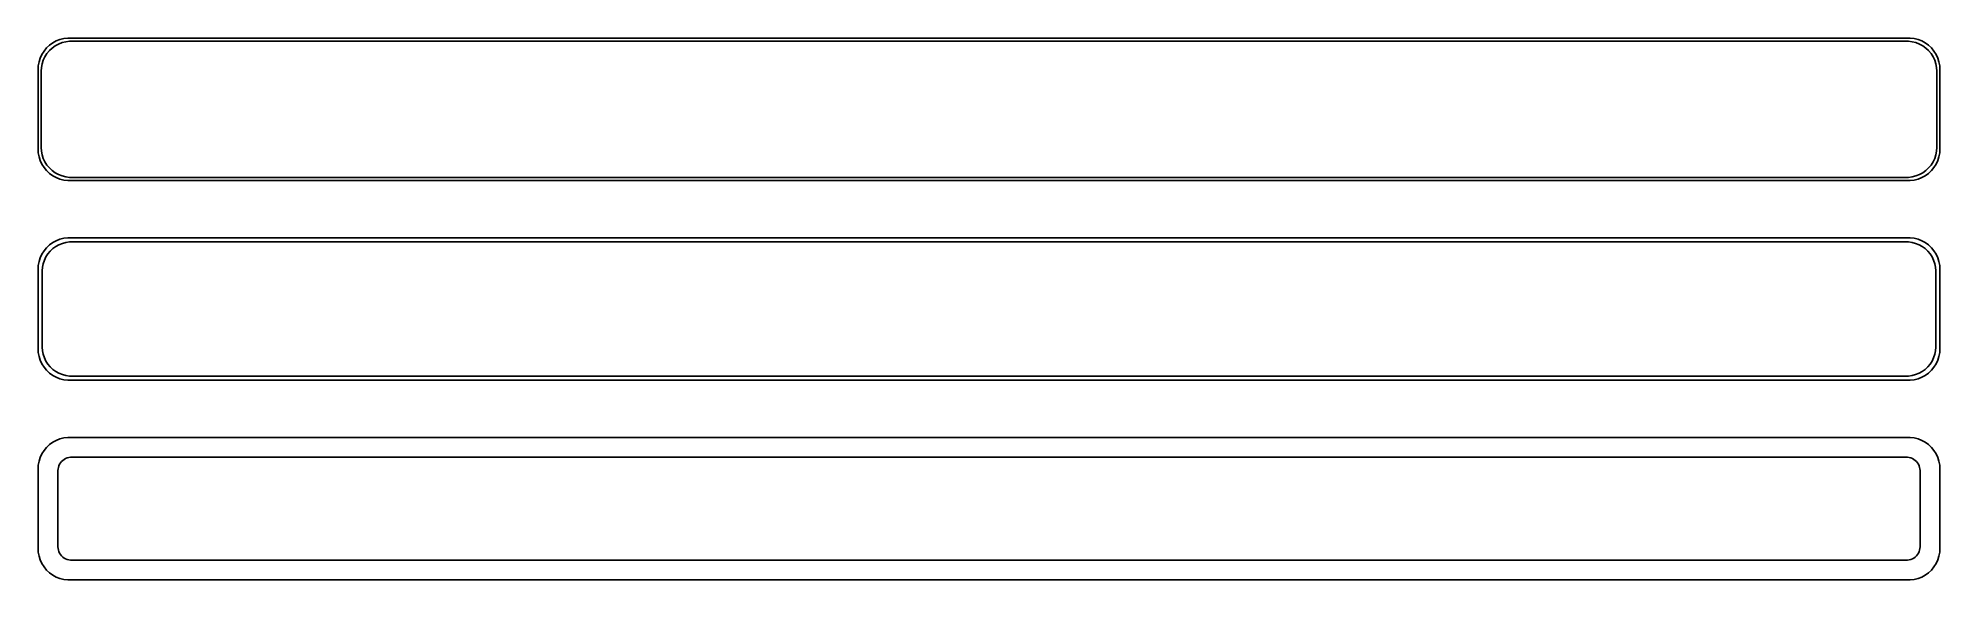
# Model space of a CAD drawing. Header units: metres. Extents: x -150 to 150, y 83 to 169.
import ezdxf

# ---------------------------------------------------------------- set-up
doc = ezdxf.new("R2010")
doc.units = ezdxf.units.M

msp = doc.modelspace()

# ---------------------------------------------------------------- linework, layer by layer
for p, q in [((-147.129, 168.274), (-147.679, 167.972)), ((-146.545, 168.505), (-147.129, 168.274)), ((-146.772, 167.798), (-146.218, 168.018)), ((-145.937, 168.661), (-146.545, 168.505)), ((-146.218, 168.018), (-145.64, 168.166)), ((-145.314, 168.74), (-145.937, 168.661)), ((-145.64, 168.166), (-145.048, 168.241)), ((145.314, 168.74), (-145.314, 168.74)), ((-145.048, 168.241), (145.048, 168.241)), ((145.048, 168.241), (145.64, 168.166)), ((145.937, 168.661), (145.314, 168.74)), ((145.64, 168.166), (146.218, 168.018)), ((146.545, 168.505), (145.937, 168.661)), ((146.218, 168.018), (146.772, 167.798)), ((147.129, 168.274), (146.545, 168.505)), ((147.679, 167.972), (147.129, 168.274)), ((-149.649, 165.591), (-149.843, 164.993)), ((-149.382, 166.159), (-149.649, 165.591)), ((-149.045, 166.689), (-149.382, 166.159)), ((-149.351, 164.681), (-149.166, 165.249)), ((-149.166, 165.249), (-148.912, 165.788)), ((-148.645, 167.173), (-149.045, 166.689)), ((-148.912, 165.788), (-148.593, 166.292)), ((-148.187, 167.603), (-148.645, 167.173)), ((-148.593, 166.292), (-148.213, 166.752)), ((-148.213, 166.752), (-147.778, 167.16)), ((-147.679, 167.972), (-148.187, 167.603)), ((-147.778, 167.16), (-147.295, 167.511)), ((-147.295, 167.511), (-146.772, 167.798)), ((146.772, 167.798), (147.295, 167.511)), ((147.295, 167.511), (147.778, 167.16)), ((148.187, 167.603), (147.679, 167.972)), ((147.778, 167.16), (148.213, 166.752)), ((148.645, 167.173), (148.187, 167.603)), ((148.213, 166.752), (148.593, 166.292)), ((148.593, 166.292), (148.912, 165.788)), ((149.045, 166.689), (148.645, 167.173)), ((148.912, 165.788), (149.166, 165.249)), ((149.382, 166.159), (149.045, 166.689)), ((149.166, 165.249), (149.351, 164.681)), ((149.649, 165.591), (149.382, 166.159)), ((149.843, 164.993), (149.649, 165.591)), ((-149.961, 164.377), (-150, 163.75)), ((-150, 163.75), (-150, 151.25)), ((-149.843, 164.993), (-149.961, 164.377)), ((-149.5, 163.5), (-149.463, 164.095)), ((-149.5, 151.5), (-149.5, 163.5)), ((-149.463, 164.095), (-149.351, 164.681)), ((149.351, 164.681), (149.463, 164.095)), ((149.463, 164.095), (149.5, 163.5)), ((149.5, 163.5), (149.5, 151.5)), ((149.961, 164.377), (149.843, 164.993)), ((150, 163.75), (149.961, 164.377)), ((150, 151.25), (150, 163.75)), ((-150, 151.25), (-149.961, 150.623)), ((-149.961, 150.623), (-149.843, 150.007)), ((-149.843, 150.007), (-149.649, 149.409)), ((-149.463, 150.905), (-149.5, 151.5)), ((-149.351, 150.319), (-149.463, 150.905)), ((-149.166, 149.751), (-149.351, 150.319)), ((149.351, 150.319), (149.166, 149.751)), ((149.463, 150.905), (149.351, 150.319)), ((149.5, 151.5), (149.463, 150.905)), ((149.649, 149.409), (149.843, 150.007)), ((149.843, 150.007), (149.961, 150.623)), ((149.961, 150.623), (150, 151.25)), ((-149.649, 149.409), (-149.382, 148.841)), ((-149.382, 148.841), (-149.045, 148.311)), ((-148.912, 149.212), (-149.166, 149.751)), ((-149.045, 148.311), (-148.645, 147.827)), ((-148.593, 148.708), (-148.912, 149.212)), ((-148.645, 147.827), (-148.187, 147.397)), ((-148.213, 148.248), (-148.593, 148.708)), ((-147.778, 147.84), (-148.213, 148.248)), ((-148.187, 147.397), (-147.679, 147.028)), ((-147.295, 147.489), (-147.778, 147.84)), ((-147.679, 147.028), (-147.129, 146.726)), ((-146.772, 147.202), (-147.295, 147.489)), ((-146.218, 146.982), (-146.772, 147.202)), ((146.772, 147.202), (146.218, 146.982)), ((147.295, 147.489), (146.772, 147.202)), ((147.129, 146.726), (147.679, 147.028)), ((147.778, 147.84), (147.295, 147.489)), ((147.679, 147.028), (148.187, 147.397)), ((148.213, 148.248), (147.778, 147.84)), ((148.187, 147.397), (148.645, 147.827)), ((148.593, 148.708), (148.213, 148.248)), ((148.912, 149.212), (148.593, 148.708)), ((148.645, 147.827), (149.045, 148.311)), ((149.166, 149.751), (148.912, 149.212)), ((149.045, 148.311), (149.382, 148.841)), ((149.382, 148.841), (149.649, 149.409)), ((-147.129, 146.726), (-146.545, 146.495)), ((-146.545, 146.495), (-145.937, 146.339)), ((-145.64, 146.834), (-146.218, 146.982)), ((-145.937, 146.339), (-145.314, 146.26)), ((-145.048, 146.759), (-145.64, 146.834)), ((-145.314, 146.26), (145.314, 146.26)), ((145.048, 146.759), (-145.048, 146.759)), ((145.64, 146.834), (145.048, 146.759)), ((145.314, 146.26), (145.937, 146.339)), ((146.218, 146.982), (145.64, 146.834)), ((145.937, 146.339), (146.545, 146.495)), ((146.545, 146.495), (147.129, 146.726)), ((-149.045, 135.189), (-149.382, 134.659)), ((-148.645, 135.673), (-149.045, 135.189)), ((-148.187, 136.103), (-148.645, 135.673)), ((-148.454, 134.691), (-148.088, 135.134)), ((-147.679, 136.472), (-148.187, 136.103)), ((-148.088, 135.134), (-147.668, 135.528)), ((-147.129, 136.774), (-147.679, 136.472)), ((-147.668, 135.528), (-147.203, 135.866)), ((-147.203, 135.866), (-146.699, 136.143)), ((-146.545, 137.005), (-147.129, 136.774)), ((-146.699, 136.143), (-146.165, 136.354)), ((-145.937, 137.161), (-146.545, 137.005)), ((-146.165, 136.354), (-145.608, 136.497)), ((-145.314, 137.24), (-145.937, 137.161)), ((-145.608, 136.497), (-145.037, 136.569)), ((145.314, 137.24), (-145.314, 137.24)), ((-145.037, 136.569), (145.037, 136.569)), ((145.037, 136.569), (145.608, 136.497)), ((145.937, 137.161), (145.314, 137.24)), ((145.608, 136.497), (146.165, 136.354)), ((146.545, 137.005), (145.937, 137.161)), ((146.165, 136.354), (146.699, 136.143)), ((147.129, 136.774), (146.545, 137.005)), ((146.699, 136.143), (147.203, 135.866)), ((147.679, 136.472), (147.129, 136.774)), ((147.203, 135.866), (147.668, 135.528)), ((147.668, 135.528), (148.088, 135.134)), ((148.187, 136.103), (147.679, 136.472)), ((148.088, 135.134), (148.454, 134.691)), ((148.645, 135.673), (148.187, 136.103)), ((149.045, 135.189), (148.645, 135.673)), ((149.382, 134.659), (149.045, 135.189)), ((-149.961, 132.877), (-150, 132.25)), ((-150, 132.25), (-150, 119.75)), ((-149.843, 133.493), (-149.961, 132.877)), ((-149.649, 134.091), (-149.843, 133.493)), ((-149.382, 134.659), (-149.649, 134.091)), ((-149.328, 132), (-149.292, 132.574)), ((-149.328, 120), (-149.328, 132)), ((-149.292, 132.574), (-149.185, 133.139)), ((-149.185, 133.139), (-149.007, 133.685)), ((-149.007, 133.685), (-148.762, 134.206)), ((-148.762, 134.206), (-148.454, 134.691)), ((148.454, 134.691), (148.762, 134.206)), ((148.762, 134.206), (149.007, 133.685)), ((149.007, 133.685), (149.185, 133.139)), ((149.185, 133.139), (149.292, 132.574)), ((149.292, 132.574), (149.328, 132)), ((149.328, 132), (149.328, 120)), ((149.649, 134.091), (149.382, 134.659)), ((149.843, 133.493), (149.649, 134.091)), ((149.961, 132.877), (149.843, 133.493)), ((150, 132.25), (149.961, 132.877)), ((150, 119.75), (150, 132.25)), ((-149.292, 119.426), (-149.328, 120)), ((149.328, 120), (149.292, 119.426)), ((-150, 119.75), (-149.961, 119.123)), ((-149.961, 119.123), (-149.843, 118.507)), ((-149.843, 118.507), (-149.649, 117.909)), ((-149.649, 117.909), (-149.382, 117.341)), ((-149.382, 117.341), (-149.045, 116.811)), ((-149.185, 118.861), (-149.292, 119.426)), ((-149.007, 118.315), (-149.185, 118.861)), ((-148.762, 117.794), (-149.007, 118.315)), ((-148.454, 117.309), (-148.762, 117.794)), ((-148.088, 116.866), (-148.454, 117.309)), ((148.454, 117.309), (148.088, 116.866)), ((148.762, 117.794), (148.454, 117.309)), ((149.007, 118.315), (148.762, 117.794)), ((149.185, 118.861), (149.007, 118.315)), ((149.045, 116.811), (149.382, 117.341)), ((149.292, 119.426), (149.185, 118.861)), ((149.382, 117.341), (149.649, 117.909)), ((149.649, 117.909), (149.843, 118.507)), ((149.843, 118.507), (149.961, 119.123)), ((149.961, 119.123), (150, 119.75)), ((-149.045, 116.811), (-148.645, 116.327)), ((-148.645, 116.327), (-148.187, 115.897)), ((-148.187, 115.897), (-147.679, 115.528)), ((-147.668, 116.472), (-148.088, 116.866)), ((-147.679, 115.528), (-147.129, 115.226)), ((-147.203, 116.134), (-147.668, 116.472)), ((-146.699, 115.857), (-147.203, 116.134)), ((-147.129, 115.226), (-146.545, 114.995)), ((-146.165, 115.646), (-146.699, 115.857)), ((-146.545, 114.995), (-145.937, 114.839)), ((-145.608, 115.503), (-146.165, 115.646)), ((-145.937, 114.839), (-145.314, 114.76)), ((-145.037, 115.431), (-145.608, 115.503)), ((-145.314, 114.76), (145.314, 114.76)), ((145.037, 115.431), (-145.037, 115.431)), ((145.608, 115.503), (145.037, 115.431)), ((145.314, 114.76), (145.937, 114.839)), ((146.165, 115.646), (145.608, 115.503)), ((145.937, 114.839), (146.545, 114.995)), ((146.699, 115.857), (146.165, 115.646)), ((146.545, 114.995), (147.129, 115.226)), ((147.203, 116.134), (146.699, 115.857)), ((147.129, 115.226), (147.679, 115.528)), ((147.668, 116.472), (147.203, 116.134)), ((148.088, 116.866), (147.668, 116.472)), ((147.679, 115.528), (148.187, 115.897)), ((148.187, 115.897), (148.645, 116.327)), ((148.645, 116.327), (149.045, 116.811)), ((-147.129, 105.274), (-147.679, 104.972)), ((-146.545, 105.505), (-147.129, 105.274)), ((-145.937, 105.661), (-146.545, 105.505)), ((-145.314, 105.74), (-145.937, 105.661)), ((145.314, 105.74), (-145.314, 105.74)), ((145.937, 105.661), (145.314, 105.74)), ((146.545, 105.505), (145.937, 105.661)), ((147.129, 105.274), (146.545, 105.505)), ((147.679, 104.972), (147.129, 105.274)), ((-149.649, 102.591), (-149.843, 101.993)), ((-149.382, 103.159), (-149.649, 102.591)), ((-149.045, 103.689), (-149.382, 103.159)), ((-148.645, 104.173), (-149.045, 103.689)), ((-148.187, 104.603), (-148.645, 104.173)), ((-147.679, 104.972), (-148.187, 104.603)), ((-146.288, 101.944), (-146.095, 102.125)), ((-146.095, 102.125), (-145.88, 102.281)), ((-145.88, 102.281), (-145.648, 102.409)), ((-145.648, 102.409), (-145.402, 102.506)), ((-145.402, 102.506), (-145.145, 102.572)), ((-145.145, 102.572), (-144.882, 102.605)), ((-144.882, 102.605), (144.882, 102.605)), ((144.882, 102.605), (145.145, 102.572)), ((145.145, 102.572), (145.402, 102.506)), ((145.402, 102.506), (145.648, 102.409)), ((145.648, 102.409), (145.88, 102.281)), ((145.88, 102.281), (146.095, 102.125)), ((146.095, 102.125), (146.288, 101.944)), ((148.187, 104.603), (147.679, 104.972)), ((148.645, 104.173), (148.187, 104.603)), ((149.045, 103.689), (148.645, 104.173)), ((149.382, 103.159), (149.045, 103.689)), ((149.649, 102.591), (149.382, 103.159)), ((149.843, 101.993), (149.649, 102.591)), ((-149.961, 101.377), (-150, 100.75)), ((-150, 100.75), (-150, 88.25)), ((-149.843, 101.993), (-149.961, 101.377)), ((-146.86, 100.5), (-146.843, 100.764)), ((-146.86, 88.5), (-146.86, 100.5)), ((-146.843, 100.764), (-146.793, 101.025)), ((-146.793, 101.025), (-146.711, 101.277)), ((-146.711, 101.277), (-146.599, 101.516)), ((-146.599, 101.516), (-146.457, 101.74)), ((-146.457, 101.74), (-146.288, 101.944)), ((146.288, 101.944), (146.457, 101.74)), ((146.457, 101.74), (146.599, 101.516)), ((146.599, 101.516), (146.711, 101.277)), ((146.711, 101.277), (146.793, 101.025)), ((146.793, 101.025), (146.843, 100.764)), ((146.843, 100.764), (146.86, 100.5)), ((146.86, 100.5), (146.86, 88.5)), ((149.961, 101.377), (149.843, 101.993)), ((150, 100.75), (149.961, 101.377)), ((150, 88.25), (150, 100.75)), ((-150, 88.25), (-149.961, 87.6233)), ((-149.961, 87.6233), (-149.843, 87.0066)), ((-149.843, 87.0066), (-149.649, 86.4094)), ((-146.843, 88.2356), (-146.86, 88.5)), ((-146.793, 87.9754), (-146.843, 88.2356)), ((-146.711, 87.7234), (-146.793, 87.9754)), ((-146.599, 87.4837), (-146.711, 87.7234)), ((-146.457, 87.26), (-146.599, 87.4837)), ((-146.288, 87.0559), (-146.457, 87.26)), ((-146.095, 86.8745), (-146.288, 87.0559)), ((146.288, 87.0559), (146.095, 86.8745)), ((146.457, 87.26), (146.288, 87.0559)), ((146.599, 87.4837), (146.457, 87.26)), ((146.711, 87.7234), (146.599, 87.4837)), ((146.793, 87.9754), (146.711, 87.7234)), ((146.843, 88.2356), (146.793, 87.9754)), ((146.86, 88.5), (146.843, 88.2356)), ((149.649, 86.4094), (149.843, 87.0066)), ((149.843, 87.0066), (149.961, 87.6233)), ((149.961, 87.6233), (150, 88.25)), ((-149.649, 86.4094), (-149.382, 85.8412)), ((-149.382, 85.8412), (-149.045, 85.3111)), ((-149.045, 85.3111), (-148.645, 84.8273)), ((-148.645, 84.8273), (-148.187, 84.3974)), ((-148.187, 84.3974), (-147.679, 84.0284)), ((-147.679, 84.0284), (-147.129, 83.7259)), ((-145.88, 86.7188), (-146.095, 86.8745)), ((-145.648, 86.5912), (-145.88, 86.7188)), ((-145.402, 86.4936), (-145.648, 86.5912)), ((-145.145, 86.4277), (-145.402, 86.4936)), ((-144.882, 86.3945), (-145.145, 86.4277)), ((144.882, 86.3945), (-144.882, 86.3945)), ((145.145, 86.4277), (144.882, 86.3945)), ((145.402, 86.4936), (145.145, 86.4277)), ((145.648, 86.5912), (145.402, 86.4936)), ((145.88, 86.7188), (145.648, 86.5912)), ((146.095, 86.8745), (145.88, 86.7188)), ((147.129, 83.7259), (147.679, 84.0284)), ((147.679, 84.0284), (148.187, 84.3974)), ((148.187, 84.3974), (148.645, 84.8273)), ((148.645, 84.8273), (149.045, 85.3111)), ((149.045, 85.3111), (149.382, 85.8412)), ((149.382, 85.8412), (149.649, 86.4094)), ((-147.129, 83.7259), (-146.545, 83.4947)), ((-146.545, 83.4947), (-145.937, 83.3386)), ((-145.937, 83.3386), (-145.314, 83.2599)), ((-145.314, 83.2599), (145.314, 83.2599)), ((145.314, 83.2599), (145.937, 83.3386)), ((145.937, 83.3386), (146.545, 83.4947)), ((146.545, 83.4947), (147.129, 83.7259))]:
    msp.add_line(p, q)

doc.saveas('drawing.dxf')
